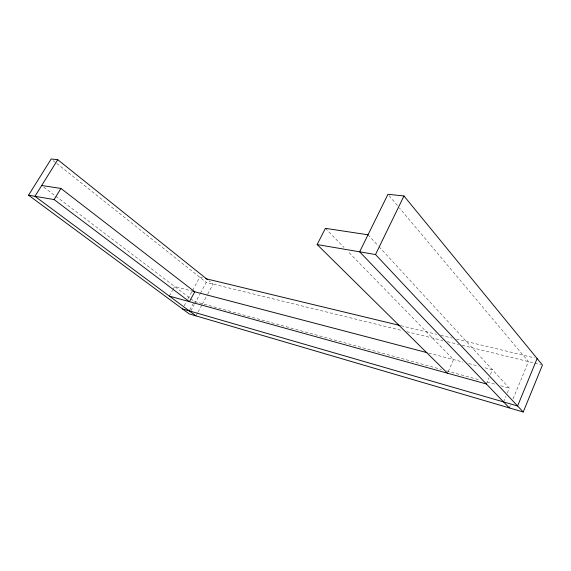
<?xml version="1.0" encoding="UTF-8"?>
<svg xmlns="http://www.w3.org/2000/svg" width="571" height="571" viewBox="0 0 571 571"><rect width="100%" height="100%" fill="white"/><g stroke="black" fill="none" stroke-linecap="round" stroke-linejoin="round"><path stroke-width="0.43" stroke-dasharray="2.85 2.14" d="M509.646 407.087L510.317 405.467M513.015 398.965L528.489 361.6L399.422 207.951M503.572 401.913L505.942 396.231M507.291 392.991L509.325 388.116L378.894 246.579M486.364 383.969L489.054 377.659M490.396 374.505L492.409 369.765L482.938 367.281M448.228 371.6L453.531 359.58L347.782 251.283M196.403 315.099L197.659 312.78M198.073 312.002L201.834 305.028M202.248 304.25L207.259 294.95M207.68 294.179L213.104 284.101L208.943 280.768M189.679 310.089L194.354 301.474L441.526 369.466M190.864 310.817L194.19 304.671M194.604 303.908L200.014 293.929M200.428 293.159L206.245 282.417L402.441 330.623M184.155 305.82L186.26 301.959M187.945 298.869L192.156 291.139M192.577 290.368L199.736 277.235L203.205 278.07M169.359 296.106L172.62 290.204M173.027 289.461L174.655 286.514L193.098 291.346M400.963 325.727L436.522 334.292M440.855 335.341L452.132 338.061M456.472 339.103L534.535 357.91M406.759 331.687L443.06 340.609M447.378 341.672L458.613 344.427M462.075 345.277L540.723 364.605M428.685 353.071L463.131 362.093M468.741 363.563L478.634 366.154M446.672 370.886L480.147 380.093M487.013 381.978L496.449 384.576M500.738 385.76L509.325 388.116M43.796 187.131L55.116 195.725M55.822 196.267L190.129 298.262M190.835 298.797L194.354 301.474M53.267 160.665L56.044 162.878M56.743 163.434L206.245 282.417M325.391 228.35L344.056 247.464M368.031 234.788L378.295 245.93M389.101 195.66L398.851 207.266"/><path stroke-width="0.86" d="M207.559 279.662L57.75 159.694L51.176 159.002L28.55 195.203L189.201 313.886L523.25 411.998L542.45 365.033L403.968 195.967L387.952 194.29L359.651 251.818L509.311 407.901M537.133 358.538L517.604 405.981L182.47 308.911M523.25 411.998L375.518 254.53L403.968 195.967M447.521 373.206L317.148 244.552L325.391 228.35L368.031 234.788M54.088 199.572L60.933 188.43L194.775 291.781L189.401 301.659L54.088 199.572L28.55 195.203M57.75 159.694L34.959 196.303L195.981 315.877M41.676 185.518L60.933 188.43M317.148 244.552L375.518 254.53M205.81 278.698L400.093 325.513M193.098 291.346L426.965 352.621M169.359 296.106L486.364 383.969"/></g></svg>
